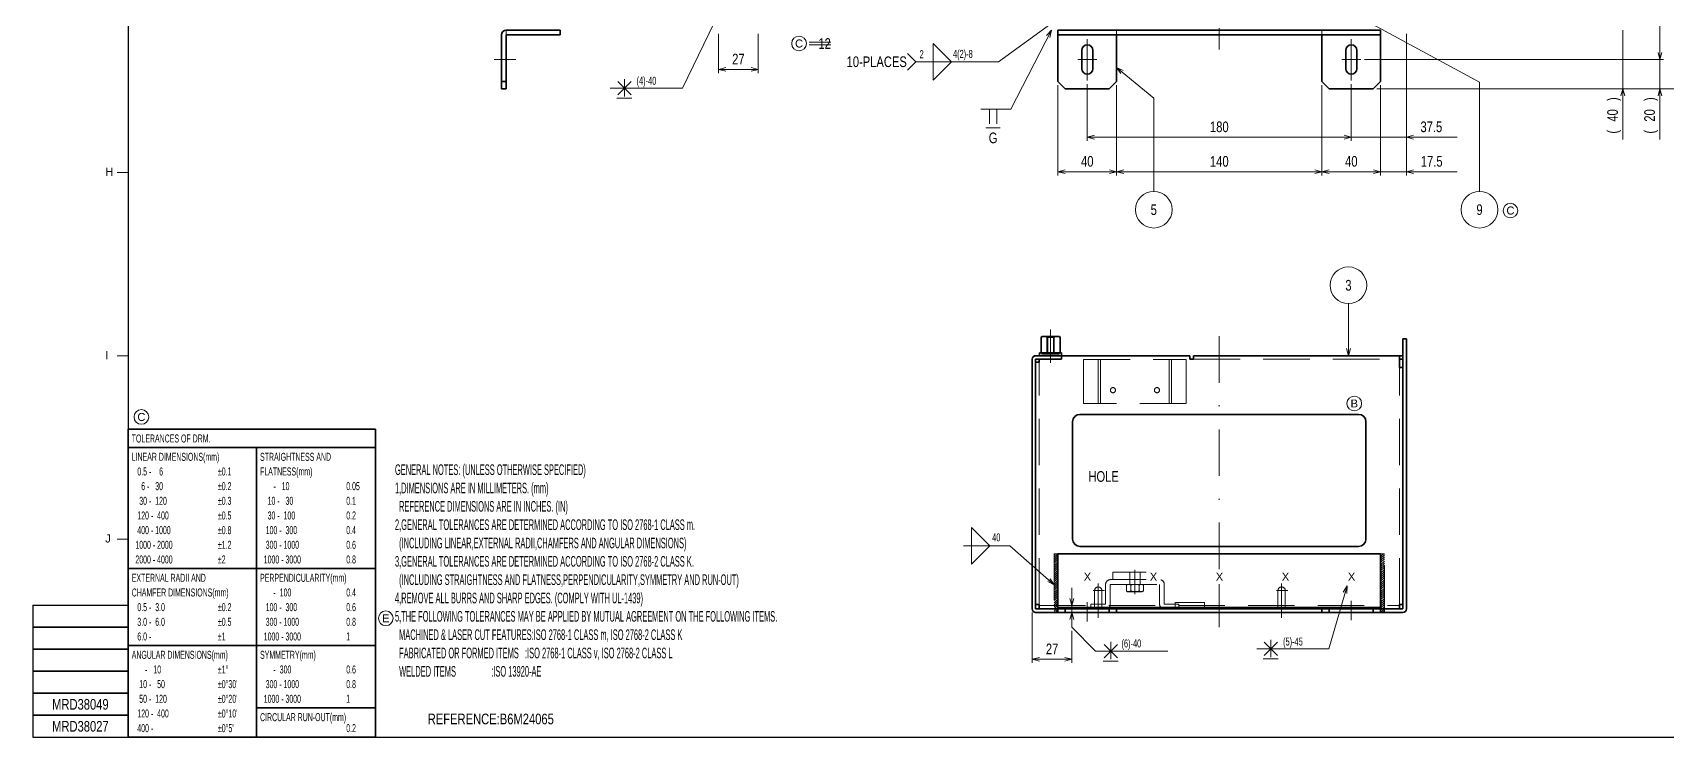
# Model space of a CAD drawing. Header units: millimetres. Extents: x 10 to 821, y 12 to 580.
# Drawn here: x 9.5 to 455.2, y 20 to 212.2 of the extents above; entities that cross this region are included whole.
import ezdxf
from ezdxf.enums import TextEntityAlignment as Align

# ---------------------------------------------------------------- set-up
doc = ezdxf.new("R2010")
doc.units = ezdxf.units.MM
for name, pattern in [('DASHDOT', [25.3, 12.7, -6.3, 0, -6.3]), ('DASHED', [19, 12.7, -6.3]), ('DIVIDE', [31.6, 12.7, -6.3, 0, -6.3, 0, -6.3])]:
    doc.linetypes.add(name, pattern=pattern)
for name, color, linetype in [('GR1_01', 7, 'Continuous'), ('GR1_02', 7, 'Continuous'), ('GR1_03', 7, 'Continuous'), ('GR1_04', 7, 'Continuous'), ('GR1_05', 7, 'Continuous'), ('GR1_06', 7, 'Continuous'), ('GR1_07', 7, 'Continuous'), ('GR1_08', 7, 'Continuous'), ('GR1_10', 7, 'Continuous'), ('図面枠B6M', 7, 'Continuous'), ('表題、部品表', 7, 'Continuous'), ('表題、部品表_Layer1', 7, 'Continuous')]:
    doc.layers.add(name, color=color, linetype=linetype)
doc.styles.add('HG丸ｺﾞｼｯｸM-PRO', font='')
doc.styles.get('HG丸ｺﾞｼｯｸM-PRO').set_extended_font_data('HG丸ｺﾞｼｯｸM-PRO')
pattern_1 = [(45, (0, 0), (-0.2828427, 0.2828427), [])]

# ---------------------------------------------------------------- blocks, each defined once
blk = doc.blocks.new('BLKF023')
at = {"layer": '図面枠B6M', "color": 2, "linetype": 'Continuous', "lineweight": 25}
for p, q in [((35.5, 574), (35.5, 20)), ((9.5, 56), (9.5, 20)), ((9.5, 56), (35.5, 56)), ((9.5, 20), (821, 20))]:
    blk.add_line(p, q, dxfattribs=at)
at = {"layer": '図面枠B6M', "color": 4, "linetype": 'Continuous', "lineweight": 13}
for p, q in [((32.5, 174), (35.5, 174)), ((32.5, 124), (35.5, 124)), ((32.5, 74), (35.5, 74))]:
    blk.add_line(p, q, dxfattribs=at)
at = {"layer": '図面枠B6M', "color": 3, "linetype": 'Continuous', "lineweight": 35}
for p, q in [((9.5, 50), (35.5, 50)), ((9.5, 44), (35.5, 44)), ((9.5, 38), (35.5, 38)), ((9.5, 32), (35.5, 32)), ((9.5, 26), (35.5, 26))]:
    blk.add_line(p, q, dxfattribs=at)
at = {"layer": '図面枠B6M', "color": 4, "linetype": 'Continuous', "lineweight": 13, "style": 'HG丸ｺﾞｼｯｸM-PRO'}
for s, width, p in [('H', 1.00207, (29.29, 172.45)), ('I', 1.00207, (29.29, 122.45)), ('J', 1.005117, (29.29, 72.45))]:
    blk.add_text(s, height=2.25, dxfattribs=dict(at, width=width)).set_placement(p, align=Align.BOTTOM_LEFT)
blk = doc.blocks.new('BLKF024')
at = {"layer": 'GR1_01', "color": 3, "linetype": 'Continuous', "lineweight": 35}
for p, q in [((383.15, 128.68), (384.07, 128.68)), ((383.15, 128.68), (383.15, 124.08)), ((384.07, 128.68), (384.07, 55)), ((282.07, 123.16), (282.07, 55)), ((282.99, 124.08), (290.07, 124.08)), ((282.99, 55), (282.99, 123.16)), ((282.99, 123.16), (290.07, 123.16)), ((290.07, 123.16), (290.07, 124.08)), ((383.15, 124.08), (383.15, 55)), ((282.99, 55), (289.07, 55)), ((282.99, 54.08), (383.15, 54.08)), ((377.07, 55), (383.15, 55))]:
    blk.add_line(p, q, dxfattribs=at)
at = {"layer": 'GR1_01', "color": 4, "linetype": 'DASHED', "lineweight": 13}
blk.add_line((289.07, 55), (377.07, 55), dxfattribs=at)
at = {"layer": 'GR1_01', "color": 3, "linetype": 'Continuous', "lineweight": 35}
for centre, start, end in [((282.99, 123.16), 90, 180), ((282.99, 55), 180, 270), ((383.15, 55), 270, 360)]:
    blk.add_arc(centre, 0.92, start, end, dxfattribs=at)
blk = doc.blocks.new('BLKF026')
at = {"layer": 'GR1_03', "color": 3, "linetype": 'Continuous', "lineweight": 35}
for p, q in [((284.47, 129.08), (284.67, 129.28)), ((284.67, 129.28), (289.47, 129.28)), ((289.47, 129.28), (289.67, 129.08)), ((284.47, 124.88), (284.47, 129.08)), ((289.67, 129.08), (289.67, 124.88))]:
    blk.add_line(p, q, dxfattribs=at)
at = {"layer": 'GR1_03', "color": 4, "linetype": 'DASHED', "lineweight": 13}
for p, q in [((284.71, 124.88), (284.47, 124.88)), ((284.71, 124.48), (284.71, 124.88)), ((289.67, 124.88), (289.43, 124.88)), ((289.43, 124.88), (289.43, 124.48)), ((289.43, 124.48), (284.71, 124.48))]:
    blk.add_line(p, q, dxfattribs=at)
blk = doc.blocks.new('BLKF025')
at = {"layer": 'GR1_03', "color": 4, "linetype": 'DASHED', "lineweight": 13}
for p, q in [((285.87, 129.28), (286.07, 129.08)), ((288.27, 129.28), (288.07, 129.08)), ((286.07, 129.08), (286.07, 124.48)), ((288.07, 129.08), (286.07, 129.08)), ((286.27, 129.08), (286.27, 124.48)), ((287.87, 129.08), (287.87, 124.48)), ((288.07, 129.08), (288.07, 124.48))]:
    blk.add_line(p, q, dxfattribs=at)
at = {"layer": 'GR1_03', "color": 4, "linetype": 'DASHDOT', "lineweight": 13}
blk.add_line((287.07, 122.11), (287.07, 131.26), dxfattribs=at)
at = {"layer": 'GR1_03', "color": 3, "linetype": 'DASHED', "lineweight": 13}
blk.add_blockref('BLKF026', (0, 0), dxfattribs=at)
blk = doc.blocks.new('BLKF027')
at = {"layer": 'GR1_03', "color": 3, "linetype": 'Continuous', "lineweight": 35}
for p, q in [((284.07, 124.88), (290.07, 124.88)), ((284.07, 124.08), (284.07, 124.88)), ((290.07, 124.88), (290.07, 124.08)), ((284.07, 124.08), (290.07, 124.08))]:
    blk.add_line(p, q, dxfattribs=at)
blk = doc.blocks.new('BLKF044')
at = {"layer": 'GR1_04', "color": 3, "linetype": 'Continuous', "lineweight": 35}
for p, q in [((137.33, 196.85), (137.33, 211.57)), ((138.61, 212.85), (153.33, 212.85)), ((138.61, 196.85), (138.61, 211.57)), ((138.61, 211.57), (153.33, 211.57)), ((153.33, 212.85), (153.33, 211.57)), ((137.33, 198.85), (138.61, 198.85)), ((137.33, 196.85), (138.61, 196.85))]:
    blk.add_line(p, q, dxfattribs=at)
at = {"layer": 'GR1_04', "color": 4, "linetype": 'DASHED', "lineweight": 13}
blk.add_line((138.61, 211.57), (138.61, 212.85), dxfattribs=at)
at = {"layer": 'GR1_04', "color": 4, "linetype": 'DASHDOT', "lineweight": 13}
blk.add_line((135.32, 204.85), (141.26, 204.85), dxfattribs=at)
at = {"layer": 'GR1_04', "color": 3, "linetype": 'Continuous', "lineweight": 35}
blk.add_arc((138.61, 211.57), 1.28, 90, 180, dxfattribs=at)
blk = doc.blocks.new('BLKF045')
at = {"layer": 'GR1_04', "color": 3, "linetype": 'Continuous', "lineweight": 35}
for p, q in [((289.07, 70.08), (377.07, 70.08)), ((289.07, 54.08), (289.07, 70.08)), ((377.07, 54.08), (377.07, 70.08)), ((289.07, 55.36), (377.07, 55.36)), ((289.07, 54.08), (305.07, 54.08)), ((291.07, 54.08), (291.07, 55.36)), ((303.07, 54.08), (303.07, 55.36)), ((305.07, 54.08), (305.07, 55.36)), ((361.07, 54.08), (361.07, 55.36)), ((361.07, 54.08), (377.07, 54.08)), ((363.07, 54.08), (363.07, 55.36)), ((375.07, 54.08), (375.07, 55.36))]:
    blk.add_line(p, q, dxfattribs=at)
at = {"layer": 'GR1_04', "color": 4, "linetype": 'DASHDOT', "lineweight": 13}
for p, q in [((297.07, 51.61), (297.07, 56.84)), ((369.07, 51.97), (369.07, 57.2))]:
    blk.add_line(p, q, dxfattribs=at)
blk = doc.blocks.new('BLKF048')
at = {"layer": 'GR1_04', "color": 4, "linetype": 'DASHDOT', "lineweight": 13}
for p, q in [((369.07, 210.36), (369.07, 199.13)), ((366.47, 204.85), (371.67, 204.85))]:
    blk.add_line(p, q, dxfattribs=at)
at = {"layer": 'GR1_04', "color": 3, "linetype": 'Continuous', "lineweight": 35}
for p, q in [((367.57, 202.35), (367.57, 207.35)), ((370.57, 202.35), (370.57, 207.35))]:
    blk.add_line(p, q, dxfattribs=at)
for centre, start, end in [((369.07, 207.35), 0, 180), ((369.07, 202.35), 180, 0)]:
    blk.add_arc(centre, 1.5, start, end, dxfattribs=at)
blk = doc.blocks.new('BLKF049')
at = {"layer": 'GR1_04', "color": 4, "linetype": 'DASHDOT', "lineweight": 13}
for p, q in [((297.07, 210.36), (297.07, 199.13)), ((294.47, 204.85), (299.67, 204.85))]:
    blk.add_line(p, q, dxfattribs=at)
at = {"layer": 'GR1_04', "color": 3, "linetype": 'Continuous', "lineweight": 35}
for p, q in [((295.57, 202.35), (295.57, 207.35)), ((298.57, 202.35), (298.57, 207.35))]:
    blk.add_line(p, q, dxfattribs=at)
for centre, start, end in [((297.07, 207.35), 0, 180), ((297.07, 202.35), 180, 0)]:
    blk.add_arc(centre, 1.5, start, end, dxfattribs=at)
blk = doc.blocks.new('BLKF047')
at = {"layer": 'GR1_04', "color": 3, "linetype": 'Continuous', "lineweight": 35}
for p, q in [((289.07, 198.85), (289.07, 212.85)), ((289.07, 212.85), (377.07, 212.85)), ((289.07, 211.57), (377.07, 211.57)), ((305.07, 211.57), (305.07, 198.85)), ((361.07, 211.57), (361.07, 198.85)), ((377.07, 198.85), (377.07, 212.85)), ((291.07, 196.85), (289.07, 198.85)), ((291.07, 196.85), (303.07, 196.85)), ((305.07, 198.85), (303.07, 196.85)), ((361.07, 198.85), (363.07, 196.85)), ((363.07, 196.85), (375.07, 196.85)), ((375.07, 196.85), (377.07, 198.85))]:
    blk.add_line(p, q, dxfattribs=at)
at = {"layer": 'GR1_04', "color": 4, "linetype": 'DASHED', "lineweight": 13}
for p, q in [((305.07, 212.85), (305.07, 211.57)), ((361.07, 212.85), (361.07, 211.57))]:
    blk.add_line(p, q, dxfattribs=at)
at = {"layer": 'GR1_04', "color": 3, "linetype": 'Continuous', "lineweight": 35}
for name in ['BLKF049', 'BLKF048']:
    blk.add_blockref(name, (0, 0), dxfattribs=at)
blk = doc.blocks.new('BLKF056')
at = {"layer": 'GR1_07', "color": 4, "linetype": 'DASHED', "lineweight": 13}
for p, q in [((329.07, 56.8), (321.07, 56.8)), ((321.07, 56.8), (321.07, 55)), ((321.07, 55), (329.07, 55)), ((329.07, 56.8), (329.07, 55))]:
    blk.add_line(p, q, dxfattribs=at)
blk = doc.blocks.new('BLKF058')
at = {"layer": 'GR1_10', "color": 4, "linetype": 'DASHED', "lineweight": 13}
for p, q in [((349.07, 55), (349.07, 60)), ((351.07, 60), (351.07, 55))]:
    blk.add_line(p, q, dxfattribs=at)
blk.add_arc((350.07, 60), 1, 360, 180, dxfattribs=at)
blk = doc.blocks.new('BLKF057')
at = {"layer": 'GR1_10', "color": 4, "linetype": 'DASHDOT', "lineweight": 13}
for p, q in [((348.63, 60), (351.8, 60)), ((350.07, 52.58), (350.07, 61.97))]:
    blk.add_line(p, q, dxfattribs=at)
at = {"layer": 'GR1_10', "color": 4, "linetype": 'DASHED', "lineweight": 13}
blk.add_blockref('BLKF058', (0, 0), dxfattribs=at)
blk = doc.blocks.new('BLKF060')
at = {"layer": 'GR1_10', "color": 4, "linetype": 'DASHED', "lineweight": 13}
for p, q in [((299.07, 55), (299.07, 60)), ((301.07, 60), (301.07, 55))]:
    blk.add_line(p, q, dxfattribs=at)
blk.add_arc((300.07, 60), 1, 360, 180, dxfattribs=at)
blk = doc.blocks.new('BLKF059')
at = {"layer": 'GR1_10', "color": 4, "linetype": 'DASHDOT', "lineweight": 13}
for p, q in [((298.63, 60), (301.8, 60)), ((300.07, 52.58), (300.07, 61.97))]:
    blk.add_line(p, q, dxfattribs=at)
at = {"layer": 'GR1_10', "color": 4, "linetype": 'DASHED', "lineweight": 13}
blk.add_blockref('BLKF060', (0, 0), dxfattribs=at)
blk = doc.blocks.new('FXTIP_ARROW_E')
at = {"color": 0, "linetype": 'Continuous', "lineweight": -2}
for q in [(-1, 0), (-0.97, 0.26), (-0.97, -0.26)]:
    blk.add_line((0, 0), q, dxfattribs=at)
blk = doc.blocks.new('FXTIP_ARROW_S')
at = {"color": 0, "linetype": 'Continuous', "lineweight": -2}
for q in [(-1, 0), (-0.97, 0.26), (-0.97, -0.26)]:
    blk.add_line((0, 0), q, dxfattribs=at)
blk = doc.blocks.new('BLKF138')
at = {"layer": 'GR1_08', "color": 4, "linetype": 'Continuous', "lineweight": 13}
for p, q in [((169.04, 198.87), (172.66, 195.25)), ((172.66, 198.87), (169.04, 195.25)), ((170.85, 194.81), (170.85, 199.54)), ((168.76, 194.34), (172.84, 194.34))]:
    blk.add_line(p, q, dxfattribs=at)
blk = doc.blocks.new('BLKF139')
at = {"layer": 'GR1_08', "color": 4, "linetype": 'Continuous', "lineweight": 13}
for p, q in [((301.68, 45.33), (305.3, 41.7)), ((305.3, 45.33), (301.68, 41.7)), ((303.49, 41.27), (303.49, 46)), ((301.4, 40.8), (305.48, 40.8))]:
    blk.add_line(p, q, dxfattribs=at)
blk = doc.blocks.new('BLKF141')
at = {"layer": 'GR1_08', "color": 4, "linetype": 'Continuous', "lineweight": 13}
for p, q in [((270.39, 191.28), (270.39, 187.28)), ((272.39, 191.28), (272.39, 187.28)), ((273.32, 186.21), (269.42, 186.21))]:
    blk.add_line(p, q, dxfattribs=at)
blk = doc.blocks.new('BLKF147')
at = {"layer": 'GR1_01', "color": 4, "linetype": 'DIVIDE', "lineweight": 13}
for p, q in [((288.07, 70.08), (288.07, 54.08)), ((288.07, 70.08), (289.07, 70.08)), ((289.07, 54.08), (289.07, 70.08)), ((288.07, 54.08), (289.07, 54.08))]:
    blk.add_line(p, q, dxfattribs=at)
blk = doc.blocks.new('BLKF148')
at = {"layer": 'GR1_01', "color": 4, "linetype": 'DIVIDE', "lineweight": 13}
for p, q in [((377.07, 70.08), (377.07, 54.08)), ((377.07, 70.08), (378.07, 70.08)), ((378.07, 54.08), (378.07, 70.08)), ((377.07, 54.08), (378.07, 54.08))]:
    blk.add_line(p, q, dxfattribs=at)
blk = doc.blocks.new('BLKF149')
at = {"layer": 'GR1_08', "color": 4, "linetype": 'Continuous', "lineweight": 13}
for p, q in [((345.33, 45.94), (348.95, 42.32)), ((348.95, 45.94), (345.33, 42.32)), ((347.14, 41.88), (347.14, 46.61)), ((345.05, 41.41), (349.13, 41.41))]:
    blk.add_line(p, q, dxfattribs=at)
blk = doc.blocks.new('BLKF161')
at = {"layer": 'GR1_05', "color": 4, "linetype": 'Continuous', "lineweight": 13}
blk.add_circle((369.88, 111.04), 2, dxfattribs=at)
at = {"layer": 'GR1_05', "color": 4, "linetype": 'Continuous', "lineweight": 13, "style": 'HG丸ｺﾞｼｯｸM-PRO', "width": 1.04272}
blk.add_text('B', height=2.18, dxfattribs=at).set_placement((369.88, 111.04), align=Align.MIDDLE_CENTER)
blk = doc.blocks.new('BLKF162')
at = {"layer": 'GR1_04', "color": 3, "linetype": 'Continuous', "lineweight": 35}
for p, q in [((282.99, 56.2), (282.99, 122.28)), ((282.99, 122.28), (283.91, 122.28)), ((283.91, 123.16), (290.07, 123.16)), ((283.91, 122.28), (283.91, 123.16)), ((290.07, 124.08), (325.07, 124.08)), ((290.07, 124.08), (290.07, 123.16)), ((325.07, 123.16), (325.07, 124.08)), ((325.07, 123.16), (326.07, 123.16)), ((326.07, 124.08), (383.15, 124.08)), ((326.07, 124.08), (326.07, 123.16)), ((382.23, 124.08), (382.23, 123.16)), ((382.23, 120.88), (382.23, 123.16)), ((382.23, 123.16), (383.15, 123.16)), ((382.23, 120.88), (383.15, 120.88)), ((383.15, 124.08), (383.15, 123.16)), ((383.15, 56.2), (383.15, 120.88)), ((282.99, 56.2), (283.91, 56.2)), ((283.91, 55.92), (283.91, 56.2)), ((283.91, 55.92), (283.91, 55)), ((283.91, 55), (382.23, 55)), ((382.23, 55.92), (382.23, 56.2)), ((382.23, 56.2), (383.15, 56.2)), ((382.23, 55.92), (382.23, 55))]:
    blk.add_line(p, q, dxfattribs=at)
at = {"layer": 'GR1_04', "color": 4, "linetype": 'DASHED', "lineweight": 13}
for p, q in [((283.91, 56.2), (283.91, 122.28)), ((326.07, 123.16), (382.23, 123.16)), ((382.23, 56.2), (382.23, 120.88)), ((283.91, 55.92), (382.23, 55.92))]:
    blk.add_line(p, q, dxfattribs=at)
blk = doc.blocks.new('BLKF163')
at = {"layer": 'GR1_04', "color": 3, "linetype": 'Continuous', "lineweight": 35}
for p, q in [((371.07, 108.08), (295.07, 108.08)), ((293.07, 74.08), (293.07, 106.08)), ((373.07, 74.08), (373.07, 106.08)), ((371.07, 72.08), (295.07, 72.08))]:
    blk.add_line(p, q, dxfattribs=at)
for centre, start, end in [((295.07, 106.08), 90, 180), ((371.07, 106.08), 0, 90), ((295.07, 74.08), 180, 270), ((371.07, 74.08), 270, 0)]:
    blk.add_arc(centre, 2, start, end, dxfattribs=at)
blk = doc.blocks.new('BLKF177')
at = {"layer": 'GR1_05', "color": 4, "linetype": 'Continuous', "lineweight": 13}
blk.add_circle((218.48, 209.22), 2, dxfattribs=at)
at = {"layer": 'GR1_05', "color": 4, "linetype": 'Continuous', "lineweight": 13, "style": 'HG丸ｺﾞｼｯｸM-PRO', "width": 1.042931}
blk.add_text('C', height=2.18, dxfattribs=at).set_placement((218.48, 209.22), align=Align.MIDDLE_CENTER)
blk = doc.blocks.new('BLKF197')
at = {"layer": 'GR1_05', "color": 4, "linetype": 'Continuous', "lineweight": 13}
blk.add_circle((412.46, 163.67), 2, dxfattribs=at)
at = {"layer": 'GR1_05', "color": 4, "linetype": 'Continuous', "lineweight": 13, "style": 'HG丸ｺﾞｼｯｸM-PRO', "width": 1.042931}
blk.add_text('C', height=2.18, rotation=360, dxfattribs=at).set_placement((412.46, 163.67), align=Align.MIDDLE_CENTER)
blk = doc.blocks.new('BLKF204')
at = {"layer": '図面枠B6M', "color": 3, "linetype": 'Continuous', "lineweight": 35}
for p, q in [((35.5, 104), (103, 104)), ((35.5, 104), (35.5, 20)), ((103, 20), (103, 104)), ((35.5, 99), (103, 99)), ((70.5, 20), (70.5, 99)), ((35.5, 66), (70.5, 66)), ((70.5, 66), (103, 66)), ((35.5, 45), (70.5, 45)), ((70.5, 45), (103, 45)), ((70.5, 28), (103, 28)), ((35.5, 20), (103, 20))]:
    blk.add_line(p, q, dxfattribs=at)
at = {"layer": '図面枠B6M', "color": 4, "linetype": 'Continuous', "lineweight": 13, "style": 'HG丸ｺﾞｼｯｸM-PRO'}
for s, height, width, p in [('TOLERANCES OF DRM.', 2.1818, 0.522208, (36.5, 101.5)), ('LINEAR DIMENSIONS(mm)', 2.1818, 0.521664, (36.5, 96.5)), (' 0.5 -    6', 2.1818, 0.524049, (37.5, 92.5)), ('±0.1', 2.182, 0.52198, (60, 92.5)), ('STRAIGHTNESS AND', 2.1818, 0.521949, (71.5, 96.5)), ('FLATNESS(mm)', 2.1818, 0.521994, (71.5, 92.5)), ('   6 -   30', 2.1818, 0.52397, (37.5, 88.5)), ('±0.2', 2.182, 0.52198, (60, 88.5)), ('     -   10', 2.1818, 0.524651, (72.5, 88.5)), ('0.05', 2.182, 0.52205, (95, 88.5)), ('  30 -  120', 2.1818, 0.522893, (37.5, 84.5)), ('±0.3', 2.182, 0.52198, (60, 84.5)), ('  10 -   30', 2.1818, 0.523391, (72.5, 84.5)), ('0.1', 2.182, 0.522424, (95, 84.5)), (' 120 -  400', 2.1818, 0.52246, (37.5, 80.5)), ('±0.5', 2.182, 0.52198, (60, 80.5)), ('  30 -  100', 2.1818, 0.522893, (72.5, 80.5)), ('0.2', 2.182, 0.522424, (95, 80.5)), (' 400 - 1000', 2.1818, 0.52208, (37.5, 76.5)), ('±0.8', 2.182, 0.52198, (60, 76.5)), (' 100 -  300', 2.1818, 0.52246, (72.5, 76.5)), ('0.4', 2.182, 0.522424, (95, 76.5)), ('1000 - 2000', 2.1818, 0.521744, (37.5, 72.5)), ('±1.2', 2.182, 0.52198, (60, 72.5)), (' 300 - 1000', 2.1818, 0.52208, (72.5, 72.5)), ('0.6', 2.182, 0.522424, (95, 72.5)), ('2000 - 4000', 2.1818, 0.521744, (37.5, 68.5)), ('±2', 2.182, 0.521216, (60, 68.5)), ('1000 - 3000', 2.1818, 0.521744, (72.5, 68.5)), ('0.8', 2.182, 0.522424, (95, 68.5)), ('EXTERNAL RADII AND', 2.1818, 0.522426, (36.5, 63.5)), ('PERPENDICULARITY(mm)', 2.1818, 0.521822, (71.5, 63.5)), ('CHAMFER DIMENSIONS(mm)', 2.1818, 0.521615, (36.5, 59.5)), ('     -  100', 2.1818, 0.52397, (72.5, 59.5)), ('0.4', 2.182, 0.522424, (95, 59.5)), (' 0.5 -  3.0', 2.1818, 0.523514, (37.5, 55.5)), ('±0.2', 2.182, 0.52198, (60, 55.5)), (' 100 -  300', 2.1818, 0.52246, (72.5, 55.5)), ('0.6', 2.182, 0.522424, (95, 55.5)), (' 3.0 -  6.0', 2.1818, 0.523514, (37.5, 51.5)), ('±0.5', 2.182, 0.52198, (60, 51.5)), (' 300 - 1000', 2.1818, 0.52208, (72.5, 51.5)), ('0.8', 2.182, 0.522424, (95, 51.5)), (' 6.0 -', 2.182, 0.523279, (37.5, 47.5)), ('±1', 2.182, 0.521216, (60, 47.5)), ('1000 - 3000', 2.1818, 0.521744, (72.5, 47.5)), ('1', 2.18, 0.521199, (95, 47.5)), ('ANGULAR DIMENSIONS(mm)', 2.1818, 0.521887, (36.5, 42.5)), ('SYMMETRY(mm)', 2.1818, 0.521222, (71.5, 42.5)), ('     -   10', 2.1818, 0.524651, (37.5, 38.5)), ('±1°', 2.182, 0.52122, (60, 38.5)), ('     -  300', 2.1818, 0.52397, (72.5, 38.5)), ('0.6', 2.182, 0.522424, (95, 38.5)), ('  50 -  120', 2.1818, 0.522893, (37.5, 30.5)), ('  10 -   50', 2.1818, 0.523391, (37.5, 34.5)), ("±0°30'", 2.182, 0.521679, (60, 34.5)), ("±0°20'", 2.182, 0.521679, (60, 30.5)), ('1000 - 3000', 2.1818, 0.521744, (72.5, 30.5)), (' 300 - 1000', 2.1818, 0.52208, (72.5, 34.5)), ('0.8', 2.182, 0.522424, (95, 34.5)), ('1', 2.18, 0.521199, (95, 30.5)), (' 120 -  400', 2.1818, 0.52246, (37.5, 26.5)), ("±0°10'", 2.182, 0.521679, (60, 26.5)), (' 400 -', 2.182, 0.52234, (37.5, 22.5)), ("±0°5'", 2.182, 0.521776, (60, 22.5)), ('CIRCULAR RUN-OUT(mm)', 2.1818, 0.521639, (71.5, 25.5)), ('0.2', 2.182, 0.522424, (95, 22.5))]:
    blk.add_text(s, height=height, dxfattribs=dict(at, width=width)).set_placement(p, align=Align.MIDDLE_LEFT)
blk = doc.blocks.new('BLKF205')
at = {"layer": '表題、部品表_Layer1', "color": 4, "linetype": 'Continuous', "lineweight": 13}
blk.add_circle((39.14, 107.37), 2, dxfattribs=at)
at = {"layer": '表題、部品表_Layer1', "color": 4, "linetype": 'Continuous', "lineweight": 13, "style": 'HG丸ｺﾞｼｯｸM-PRO', "width": 1.042931}
blk.add_text('C', height=2.18, dxfattribs=at).set_placement((39.14, 107.37), align=Align.MIDDLE_CENTER)
blk = doc.blocks.new('BLKF242')
at = {"layer": '表題、部品表_Layer1', "color": 4, "linetype": 'Continuous', "lineweight": 13}
blk.add_circle((105.79, 52.45), 2, dxfattribs=at)
at = {"layer": '表題、部品表_Layer1', "color": 4, "linetype": 'Continuous', "lineweight": 13, "style": 'HG丸ｺﾞｼｯｸM-PRO', "width": 1.04259}
blk.add_text('E', height=2.18, dxfattribs=at).set_placement((105.79, 52.45), align=Align.MIDDLE_CENTER)
blk = doc.blocks.new('BLKF277')
at = {"layer": 'GR1_01', "color": 4, "linetype": 'DASHED', "lineweight": 13}
for p, q in [((303.35, 63), (313.12, 63)), ((313.12, 65), (304.07, 65)), ((304.07, 65), (304.07, 63)), ((304.07, 63), (313.12, 63)), ((308.67, 65), (308.67, 63)), ((308.67, 63), (308.67, 61.72)), ((311.47, 65), (311.47, 63)), ((311.47, 63), (311.47, 61.72)), ((302.07, 61.72), (302.07, 56.28)), ((303.35, 61.72), (303.35, 56.28)), ((303.35, 61.72), (316.79, 61.72)), ((307.76, 61.54), (308.07, 61.72)), ((307.76, 59.9), (307.76, 61.54)), ((308.07, 59.72), (307.76, 59.9)), ((308.07, 61.72), (312.07, 61.72)), ((312.07, 59.72), (308.07, 59.72)), ((308.91, 61.54), (308.91, 59.9)), ((311.22, 61.54), (311.22, 59.9)), ((312.07, 61.72), (312.38, 61.54)), ((312.38, 59.9), (312.07, 59.72)), ((312.38, 61.54), (312.38, 59.9)), ((316.79, 61.72), (316.79, 56.28)), ((318.07, 61.72), (318.07, 56.28)), ((298.07, 55), (298.07, 56.28)), ((298.07, 56.28), (302.07, 56.28)), ((298.07, 55), (302.07, 55)), ((318.07, 56.28), (322.07, 56.28)), ((318.07, 55), (322.07, 55)), ((322.07, 55), (322.07, 56.28))]:
    blk.add_line(p, q, dxfattribs=at)
at = {"layer": 'GR1_01', "color": 4, "linetype": 'DASHDOT', "lineweight": 13}
blk.add_line((310.07, 65.64), (310.07, 59), dxfattribs=at)
at = {"layer": 'GR1_01', "color": 4, "linetype": 'DASHED', "lineweight": 13}
for centre, radius, start, end in [((303.35, 61.72), 1.28, 90, 180), ((316.79, 61.72), 1.28, 0, 74.9558), ((308.34, 60.7), 1.02, 55.6158, 124.3842), ((308.34, 60.74), 1.02, 235.6158, 304.3842), ((310.07, 57.9), 3.82, 72.412, 107.588), ((310.07, 63.54), 3.82, 252.412, 287.588), ((311.8, 60.7), 1.02, 55.6158, 124.3842), ((311.8, 60.74), 1.02, 235.6158, 304.3842), ((302.07, 56.28), 1.28, 270, 0), ((318.07, 56.28), 1.28, 180, 270)]:
    blk.add_arc(centre, radius, start, end, dxfattribs=at)

msp = doc.modelspace()

# ---------------------------------------------------------------- hatches: boundary and pattern name
at = {"layer": 'GR1_01', "linetype": 'DIVIDE', "lineweight": 13}
h = msp.add_hatch(dxfattribs=at)
h.set_pattern_fill('_USER', color=4, scale=0.4, angle=45, style=0, pattern_type=0)
h.set_pattern_definition(pattern_1)
h.paths.add_polyline_path([(289.07, 54.08), (288.07, 54.08), (288.07, 70.08), (289.07, 70.08)], flags=0)
h = msp.add_hatch(dxfattribs=at)
h.set_pattern_fill('_USER', color=4, scale=0.4, angle=45, style=0, pattern_type=0)
h.set_pattern_definition(pattern_1)
h.paths.add_polyline_path([(378.07, 54.08), (377.07, 54.08), (377.07, 70.08), (378.07, 70.08)], flags=0)

# ---------------------------------------------------------------- linework, layer by layer
at = {"layer": 'GR1_01', "color": 4, "linetype": 'DASHDOT', "lineweight": 13}
msp.add_line((333.07, 391.24), (333.07, 207.55), dxfattribs=at)
at = {"layer": 'GR1_02', "color": 4, "linetype": 'Continuous', "lineweight": 13}
for p, q in [((453.22, 204.85), (453.22, 388.85)), ((196.53, 211.85), (196.53, 201.16)), ((207.33, 211.85), (207.33, 201.16)), ((384.07, 211.85), (384.07, 182.67)), ((384.07, 211.85), (384.07, 173.26)), ((443.12, 196.85), (443.12, 212.85)), ((196.53, 202.16), (207.33, 202.16)), ((372.67, 204.85), (454.22, 204.85)), ((453.22, 196.85), (453.22, 204.85)), ((289.07, 197.85), (289.07, 173.26)), ((297.07, 198.13), (297.07, 182.67)), ((305.07, 197.85), (305.07, 173.26)), ((361.07, 197.85), (361.07, 173.26)), ((369.07, 198.13), (369.07, 182.67)), ((376.07, 196.85), (444.12, 196.85)), ((376.07, 196.85), (454.22, 196.85)), ((376.07, 196.85), (463.96, 196.85)), ((377.07, 197.85), (377.07, 173.26)), ((443.12, 183.01), (443.12, 196.85)), ((453.22, 183.01), (453.22, 196.85)), ((297.07, 183.67), (369.07, 183.67)), ((369.07, 183.67), (384.07, 183.67)), ((384.07, 183.67), (397.91, 183.67)), ((289.07, 174.26), (305.07, 174.26)), ((305.07, 174.26), (361.07, 174.26)), ((361.07, 174.26), (377.07, 174.26)), ((377.07, 174.26), (384.07, 174.26)), ((384.07, 174.26), (397.91, 174.26)), ((282.07, 54), (282.07, 40.28)), ((292.87, 49), (292.87, 40.28)), ((282.07, 41.28), (292.87, 41.28))]:
    msp.add_line(p, q, dxfattribs=at)
at = {"layer": 'GR1_04', "color": 4, "linetype": 'DASHDOT', "lineweight": 13}
for p, q in [((333.07, 129.39), (333.07, 65.81)), ((333.07, 61.81), (333.07, 50.08))]:
    msp.add_line(p, q, dxfattribs=at)
at = {"layer": 'GR1_04', "color": 4, "linetype": 'DASHED', "lineweight": 13}
for p, q in [((296.07, 123.08), (296.07, 111.08)), ((296.07, 123.08), (324.07, 123.08)), ((300.07, 123.08), (300.07, 111.08)), ((300.71, 123.08), (300.71, 111.08)), ((319.43, 123.08), (319.43, 111.08)), ((320.07, 123.08), (320.07, 111.08)), ((324.07, 123.08), (324.07, 111.08)), ((324.07, 111.08), (296.07, 111.08))]:
    msp.add_line(p, q, dxfattribs=at)
for centre in [(304.07, 114.68), (316.07, 114.68)]:
    msp.add_circle(centre, 0.7, dxfattribs=at)
at = {"layer": 'GR1_05', "color": 4, "linetype": 'Continuous', "lineweight": 13}
for p, q in [((221.22, 209.62), (227.14, 209.62)), ((221.22, 208.82), (227.14, 208.82))]:
    msp.add_line(p, q, dxfattribs=at)
at = {"layer": 'GR1_06', "color": 4, "linetype": 'Continuous', "lineweight": 13}
for p, q in [((351.07, 227.38), (404.03, 198.72)), ((305.07, 202.72), (315.2, 194.28)), ((404.03, 198.72), (404.03, 168.9)), ((315.2, 194.28), (315.2, 168.9)), ((368.28, 124.08), (368.28, 138.29))]:
    msp.add_line(p, q, dxfattribs=at)
for centre in [(315.2, 163.9), (404.03, 163.9), (368.28, 143.29)]:
    msp.add_circle(centre, 5, dxfattribs=at)
at = {"layer": 'GR1_08', "color": 4, "linetype": 'Continuous', "lineweight": 13}
for p, q in [((297.88, 222.43), (272.87, 204.25)), ((195.38, 215.04), (186.66, 197.06)), ((287.28, 212.85), (276.2, 191.28)), ((248.07, 206.54), (250.36, 204.25)), ((255.07, 204.25), (255.07, 209.25)), ((255.07, 209.25), (260.07, 204.25)), ((248.07, 201.95), (250.36, 204.25)), ((272.87, 204.25), (250.36, 204.25)), ((255.07, 204.25), (255.07, 199.25)), ((255.07, 199.25), (260.07, 204.25)), ((186.66, 197.06), (167.01, 197.06)), ((276.2, 191.28), (268.08, 191.28)), ((265.46, 72.26), (265.46, 77.26)), ((265.46, 77.26), (270.46, 72.26)), ((275.96, 72.26), (263.33, 72.26)), ((265.46, 72.26), (265.46, 67.26)), ((265.46, 67.26), (270.46, 72.26)), ((288.07, 61.59), (275.96, 72.26)), ((292.87, 55.92), (292.87, 60.76)), ((367.92, 61.27), (362.95, 44.13)), ((292.87, 50), (292.87, 55.92)), ((292.87, 54.08), (292.87, 50)), ((292.87, 50), (299.27, 43.51)), ((299.27, 43.51), (319, 43.51)), ((362.95, 44.13), (343.3, 44.13))]:
    msp.add_line(p, q, dxfattribs=at)

# ---------------------------------------------------------------- block references
at = {"layer": 'GR1_01', "color": 3, "linetype": 'Continuous', "lineweight": 35}
msp.add_blockref('BLKF024', (0, 0), dxfattribs=at)
at = {"layer": 'GR1_01', "color": 4, "linetype": 'DIVIDE', "lineweight": 13}
for name in ['BLKF147', 'BLKF148']:
    msp.add_blockref(name, (0, 0), dxfattribs=at)
at = {"layer": 'GR1_01', "color": 4, "linetype": 'DASHED', "lineweight": 13}
msp.add_blockref('BLKF277', (0, 0), dxfattribs=at)
at = {"layer": 'GR1_02', "color": 4, "linetype": 'Continuous', "lineweight": 13, "xscale": 2, "yscale": 2}
for name, p, rotation in [('FXTIP_ARROW_S', (453.22, 204.85), 270), ('FXTIP_ARROW_S', (196.53, 202.16), 180), ('FXTIP_ARROW_E', (207.33, 202.16), 360), ('FXTIP_ARROW_E', (443.12, 196.85), 90), ('FXTIP_ARROW_E', (453.22, 196.85), 90), ('FXTIP_ARROW_S', (297.07, 183.67), 180), ('FXTIP_ARROW_E', (369.07, 183.67), 360), ('FXTIP_ARROW_S', (384.07, 183.67), 180), ('FXTIP_ARROW_S', (289.07, 174.26), 180), ('FXTIP_ARROW_E', (305.07, 174.26), 360), ('FXTIP_ARROW_S', (305.07, 174.26), 180), ('FXTIP_ARROW_E', (361.07, 174.26), 360), ('FXTIP_ARROW_S', (361.07, 174.26), 180), ('FXTIP_ARROW_E', (377.07, 174.26), 360), ('FXTIP_ARROW_S', (384.07, 174.26), 180), ('FXTIP_ARROW_S', (282.07, 41.28), 180), ('FXTIP_ARROW_E', (292.87, 41.28), 360)]:
    msp.add_blockref(name, p, dxfattribs=dict(at, rotation=rotation))
at = {"layer": 'GR1_03', "color": 4, "linetype": 'DASHED', "lineweight": 13}
msp.add_blockref('BLKF025', (0, 0), dxfattribs=at)
at = {"layer": 'GR1_03', "color": 3, "linetype": 'Continuous', "lineweight": 35}
msp.add_blockref('BLKF027', (0, 0), dxfattribs=at)
at = {"layer": 'GR1_04', "color": 3, "linetype": 'Continuous', "lineweight": 35}
for name in ['BLKF044', 'BLKF047', 'BLKF162', 'BLKF163', 'BLKF045']:
    msp.add_blockref(name, (0, 0), dxfattribs=at)
at = {"layer": 'GR1_05', "color": 4, "linetype": 'Continuous', "lineweight": 13}
for name in ['BLKF177', 'BLKF197', 'BLKF161']:
    msp.add_blockref(name, (0, 0), dxfattribs=at)
at = {"layer": 'GR1_06', "color": 4, "linetype": 'Continuous', "lineweight": 13, "xscale": 2, "yscale": 2}
for p, rotation in [((305.07, 202.72), 140.1884348140002), ((368.28, 124.08), 270)]:
    msp.add_blockref('FXTIP_ARROW_S', p, dxfattribs=dict(at, rotation=rotation))
at = {"layer": 'GR1_07', "color": 4, "linetype": 'DASHED', "lineweight": 13}
msp.add_blockref('BLKF056', (0, 0), dxfattribs=at)
at = {"layer": 'GR1_08', "color": 4, "linetype": 'Continuous', "lineweight": 13, "xscale": 2, "yscale": 2}
for p, rotation in [((287.28, 212.85), 62.81275307922566), ((288.07, 61.59), 318.6076151987449), ((367.92, 61.27), 73.83489996794675), ((292.87, 55.92), 270), ((292.87, 54.08), 90)]:
    msp.add_blockref('FXTIP_ARROW_S', p, dxfattribs=dict(at, rotation=rotation))
at = {"layer": 'GR1_08', "color": 4, "linetype": 'Continuous', "lineweight": 13}
for name in ['BLKF138', 'BLKF141', 'BLKF139', 'BLKF149']:
    msp.add_blockref(name, (0, 0), dxfattribs=at)
at = {"layer": 'GR1_10', "color": 4, "linetype": 'DASHDOT', "lineweight": 13}
for name in ['BLKF059', 'BLKF057']:
    msp.add_blockref(name, (0, 0), dxfattribs=at)
at = {"layer": '図面枠B6M', "color": 4, "linetype": 'Continuous', "lineweight": 13}
for name in ['BLKF023', 'BLKF204']:
    msp.add_blockref(name, (0, 0), dxfattribs=at)
at = {"layer": '表題、部品表_Layer1', "color": 4, "linetype": 'Continuous', "lineweight": 13}
for name in ['BLKF205', 'BLKF242']:
    msp.add_blockref(name, (0, 0), dxfattribs=at)

# ---------------------------------------------------------------- texts
at = {"layer": 'GR1_02', "color": 3, "linetype": 'Continuous', "lineweight": 35, "style": 'HG丸ｺﾞｼｯｸM-PRO'}
for s, height, rotation, width, p in [('27', 2.909, 0, 0.784542, (201.93, 202.66)), (')', 2.91, 90, 0.781868, (442.62, 194.04)), (')', 2.91, 90, 0.781868, (452.72, 194.04)), ('180', 2.909, 0, 0.784542, (333.07, 184.17)), ('37.5', 2.909, 0, 0.784749, (390.89, 184.17)), ('40', 2.909, 90, 0.784542, (442.62, 189.6)), ('20', 2.909, 90, 0.784542, (452.72, 189.6)), ('(', 2.91, 90, 0.781868, (442.62, 185.16)), ('(', 2.91, 90, 0.781868, (452.72, 185.16)), ('40', 2.909, 0, 0.784542, (297.07, 174.76)), ('140', 2.909, 0, 0.784542, (333.07, 174.76)), ('40', 2.909, 0, 0.784542, (369.07, 174.76)), ('17.5', 2.909, 0, 0.784749, (390.99, 174.76)), ('27', 2.909, 0, 0.784542, (287.47, 41.78))]:
    msp.add_text(s, height=height, rotation=rotation, dxfattribs=dict(at, width=width)).set_placement(p, align=Align.BOTTOM_CENTER)
at = {"layer": 'GR1_02', "color": 3, "linetype": 'Continuous', "lineweight": 35, "style": 'HG丸ｺﾞｼｯｸM-PRO', "width": 0.782831}
msp.add_text('HOLE', height=2.909, dxfattribs=at).set_placement((301.52, 91.14), align=Align.MIDDLE_CENTER)
at = {"layer": 'GR1_05', "color": 3, "linetype": 'Continuous', "lineweight": 35, "style": 'HG丸ｺﾞｼｯｸM-PRO', "width": 0.784542}
msp.add_text('12', height=2.909, dxfattribs=at).set_placement((227.14, 209.22), align=Align.MIDDLE_RIGHT)
at = {"layer": 'GR1_06', "color": 3, "linetype": 'Continuous', "lineweight": 35, "style": 'HG丸ｺﾞｼｯｸM-PRO', "width": 0.784542}
msp.add_text('5', height=2.91, dxfattribs=at).set_placement((315.2, 163.9), align=Align.MIDDLE_CENTER)
for s, p in [('9', (404.03, 163.9)), ('3', (368.28, 143.29))]:
    msp.add_text(s, height=2.91, rotation=0, dxfattribs=at).set_placement(p, align=Align.MIDDLE_CENTER)
at = {"layer": 'GR1_08', "color": 3, "linetype": 'Continuous', "lineweight": 35, "style": 'HG丸ｺﾞｼｯｸM-PRO', "width": 0.782951}
msp.add_text('10-PLACES', height=2.909, dxfattribs=at).set_placement((247.86, 204.25), align=Align.MIDDLE_RIGHT)
at = {"layer": 'GR1_08', "color": 3, "linetype": 'Continuous', "lineweight": 35, "style": 'HG丸ｺﾞｼｯｸM-PRO'}
for s, height, width, p in [('2', 2.18, 0.691275, (251.35, 206.3)), ('4(2)-8', 2.182, 0.691329, (260.45, 206.38)), ('(4)-40', 2.182, 0.691329, (174.17, 199.05)), ('40', 2.182, 0.691275, (271.14, 74.53)), ('(6)-40', 2.182, 0.691329, (306.4, 45.6)), ('(5)-45', 2.182, 0.691329, (350.46, 46.12))]:
    msp.add_text(s, height=height, dxfattribs=dict(at, width=width)).set_placement(p, align=Align.MIDDLE_LEFT)
for s, height, width, p in [('G', 2.91, 0.783387, (271.39, 183.48)), ('X', 2.18, 1.042235, (297.12, 63.81)), ('X', 2.18, 1.042235, (315.12, 63.81)), ('X', 2.18, 1.042235, (333.12, 63.81)), ('X', 2.18, 1.042235, (351.12, 63.81)), ('X', 2.18, 1.042235, (369.12, 63.81))]:
    msp.add_text(s, height=height, dxfattribs=dict(at, width=width)).set_placement(p, align=Align.MIDDLE_CENTER)
at = {"layer": '図面枠B6M', "color": 3, "linetype": 'Continuous', "lineweight": 35, "style": 'HG丸ｺﾞｼｯｸM-PRO'}
for s, width, p in [('GENERAL NOTES: (UNLESS OTHERWISE SPECIFIED)', 0.52211, (108.29, 94.45)), ('1,DIMENSIONS ARE IN MILLIMETERS. (mm)', 0.522052, (108.29, 89.45)), ('  REFERENCE DIMENSIONS ARE IN INCHES. (IN)', 0.522009, (108.29, 84.45)), ('2,GENERAL TOLERANCES ARE DETERMINED ACCORDING TO ISO 2768-1 CLASS m.', 0.522186, (108.29, 79.45)), ('  (INCLUDING LINEAR,EXTERNAL RADII,CHAMFERS AND ANGULAR DIMENSIONS)', 0.522355, (108.29, 74.45)), ('3,GENERAL TOLERANCES ARE DETERMINED ACCORDING TO ISO 2768-2 CLASS K.', 0.52223, (108.29, 69.45)), ('  (INCLUDING STRAIGHTNESS AND FLATNESS,PERPENDICULARITY,SYMMETRY AND RUN-OUT)', 0.522087, (108.29, 64.45)), ('4,REMOVE ALL BURRS AND SHARP EDGES. (COMPLY WITH UL-1439)', 0.52235, (108.29, 59.45)), ('5,THE FOLLOWING TOLERANCES MAY BE APPLIED BY MUTUAL AGREEMENT ON THE FOLLOWING ITEMS.', 0.522482, (108.29, 54.45)), ('  MACHINED & LASER CUT FEATURES:ISO 2768-1 CLASS m, ISO 2768-2 CLASS K', 0.522369, (108.29, 49.45)), ('  FABRICATED OR FORMED ITEMS   :ISO 2768-1 CLASS v, ISO 2768-2 CLASS L', 0.522509, (108.29, 44.45)), ('  WELDED ITEMS                 :ISO 13920-AE', 0.523476, (108.29, 39.45))]:
    msp.add_text(s, height=2.9091, dxfattribs=dict(at, width=width)).set_placement(p, align=Align.TOP_LEFT)
at = {"layer": '図面枠B6M', "color": 3, "linetype": 'Continuous', "lineweight": 35, "style": 'HG丸ｺﾞｼｯｸM-PRO', "width": 0.783569}
msp.add_text('REFERENCE:B6M24065', height=2.9091, dxfattribs=at).set_placement((134.41, 25), align=Align.MIDDLE_CENTER)
at = {"layer": '表題、部品表', "color": 3, "linetype": 'Continuous', "lineweight": 35, "style": 'HG丸ｺﾞｼｯｸM-PRO', "width": 0.783793}
for s, p in [('MRD38049', (22.5, 29)), ('MRD38027', (22.5, 23))]:
    msp.add_text(s, height=2.909, dxfattribs=at).set_placement(p, align=Align.MIDDLE_CENTER)

doc.saveas('drawing.dxf')
